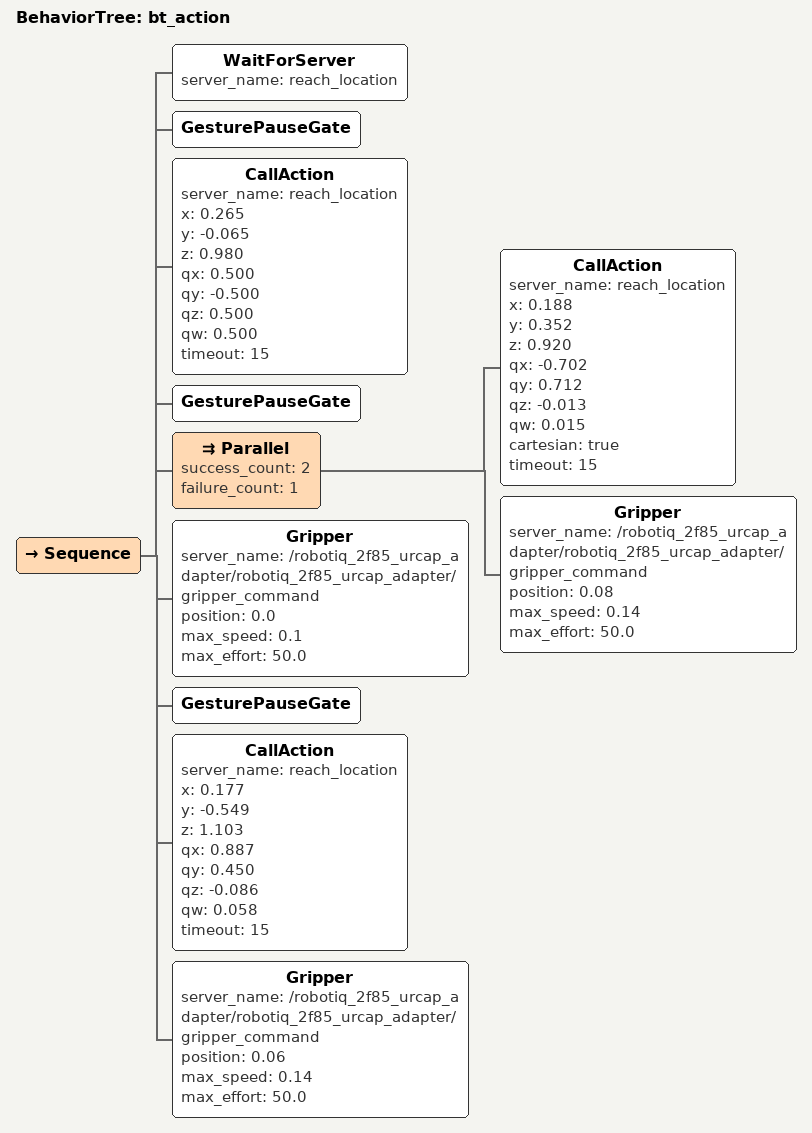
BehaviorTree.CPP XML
<?xml version="1.0" encoding="UTF-8"?>
<root BTCPP_format="4">
  <BehaviorTree ID="bt_action">
    <Sequence>
      <WaitForServer server_name="reach_location"/>

      <GesturePauseGate/>

      <!-- Waypoint 1: home / ready pose. -->
      <CallAction server_name="reach_location"
                  x="0.265" y="-0.065" z="0.980"
                  qx="0.500" qy="-0.500" qz="0.500" qw="0.500"
                  timeout="15"/>

      <GesturePauseGate/>

      <!-- Move to pick AND open gripper simultaneously.
           cartesian="true" → straight-line (Pilz LIN) approach to the pick. -->
      <Parallel success_count="2" failure_count="1">
        <CallAction server_name="reach_location"
                    x="0.188" y="0.352" z="0.920"
                    qx="-0.702" qy="0.712" qz="-0.013" qw="0.015"
                    cartesian="true"
                    timeout="15"/>
        <Gripper server_name="/robotiq_2f85_urcap_adapter/robotiq_2f85_urcap_adapter/gripper_command"
                 position="0.08" max_speed="0.14" max_effort="50.0"/>
      </Parallel>

      <!-- Close gripper on the block. -->
      <Gripper server_name="/robotiq_2f85_urcap_adapter/robotiq_2f85_urcap_adapter/gripper_command"
               position="0.0" max_speed="0.1" max_effort="50.0"/>

      <GesturePauseGate/>

      <!-- Move straight to drop position. -->
      <CallAction server_name="reach_location"
                  x="0.177" y="-0.549" z="1.103"
                  qx="0.887" qy="0.450" qz="-0.086" qw="0.058"
                  timeout="15"/>

      <!-- Release the block. Open to 60mm — well past the block, but clear of
           the 85mm mechanical limit so the fingers don't stall against it. -->
      <Gripper server_name="/robotiq_2f85_urcap_adapter/robotiq_2f85_urcap_adapter/gripper_command"
               position="0.06" max_speed="0.14" max_effort="50.0"/>
    </Sequence>
  </BehaviorTree>

</root>
